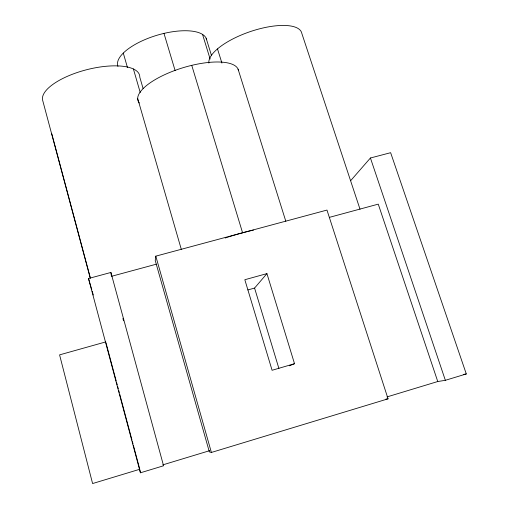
<?xml version="1.0" encoding="UTF-8"?>
<svg xmlns="http://www.w3.org/2000/svg" width="509" height="509" viewBox="0 0 509 509"><rect width="100%" height="100%" fill="white"/><g stroke="black" fill="none" stroke-linecap="round" stroke-linejoin="round"><path stroke-width="0.76" d="M155.805 256.154L155.232 260.493L209.352 451.89L211.388 452.45L388.062 398.827L326.969 210.071L155.805 256.154L211.388 452.45M247.877 289.939L254.576 288.075L266.932 273.607L294.52 363.7L289.468 365.793M350.701 180.631L370.425 158L390.632 152.694L466.301 373.95L445.356 380.306L437.759 381.527L387.037 396.905M140.42 472.797L163.567 465.773L110.905 272.461L88.502 278.506L140.42 472.797L139.905 469.972M162.785 464.882L209.784 450.637M294.52 363.7L272.086 370.278L244.829 279.727L266.932 273.607M105.757 341.908L59.585 354.868L92.593 483.55L139.778 469.266L133.422 445.483M111.439 276.33L156.308 264.19M329.412 217.356L378.263 204.141L437.759 381.527M463.292 374.465L466.301 373.95M385.917 399.094L388.062 398.827M370.425 158L445.356 380.306M360.016 209.218L301.837 33.454A48.883 17.605 -19 0 0 252.757 30.782A48.883 17.605 -19 0 0 208.868 63.033M238.091 69.192L285.803 221.211M217.508 48.909L221.918 63.091M206.145 38.226L211.528 55.653M202.544 34.421L210.128 59.019M191.747 65.343L242.583 232.791M254.576 288.075L278.9 368.465M163.981 33.403L175.128 70.63M143.118 88.604L139.79 77.164A50.047 18.617 -14.5 0 0 88.865 69.173A50.047 18.617 -14.5 0 0 42.699 100.451L90.278 278.232M133.396 68.944L140.236 92.517M88.502 278.506L91.773 289.755M92.205 291.256L93.293 295.004M137.697 98.53L181.338 249.467M123.286 53.076L127.447 67.481M122.917 318.488L123.547 320.785M51.784 133.803L90.354 277.889M105.961 342.672L116.205 381.037M116.618 382.571L117.229 384.874M117.643 386.407L118.253 388.711M118.667 390.244L119.284 392.541M119.691 394.081L131.99 440.113M132.397 441.647L133.014 443.95M110.905 272.461L111.331 275.554M225.169 238.008A54.355 8.946 -16.7 0 1 227.402 237.277M228.147 237.035A54.355 8.946 -16.7 0 1 253.514 230.068M139.339 102.99A52.472 18.197 -17 0 1 180.046 68.658A52.472 18.197 -17 0 1 238.479 70.496M117.954 66.424A46.344 18.057 -16.7 0 1 156.829 35.312A46.344 18.057 -16.7 0 1 206.667 39.715"/></g></svg>
